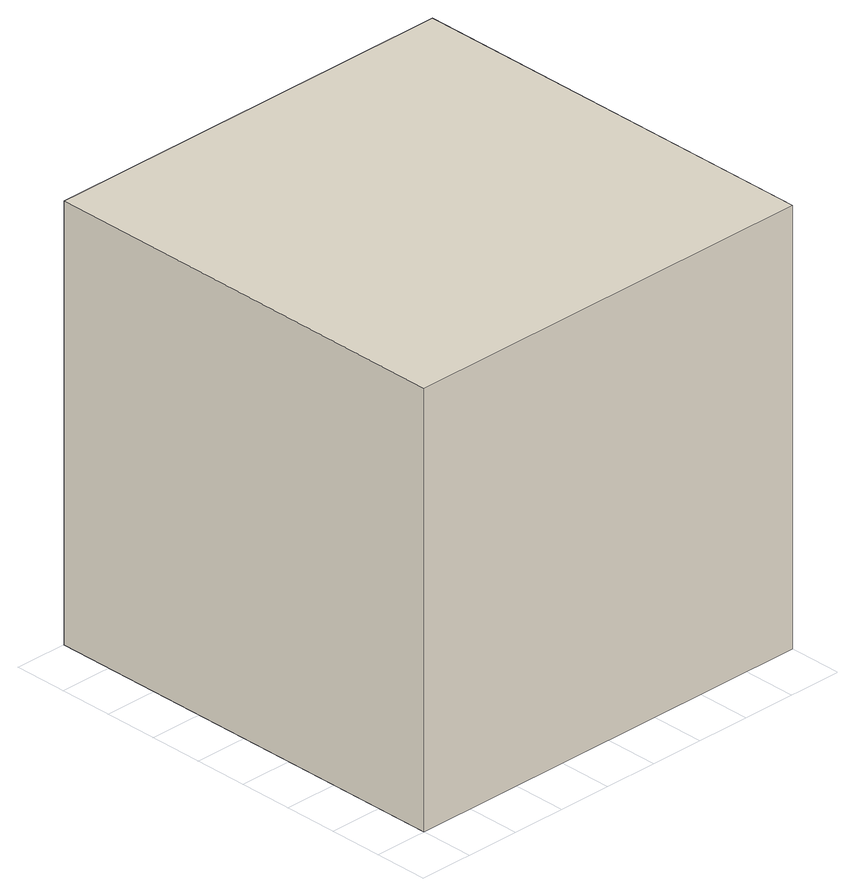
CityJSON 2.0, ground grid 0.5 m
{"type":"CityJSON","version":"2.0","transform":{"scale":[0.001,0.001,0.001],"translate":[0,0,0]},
"CityObjects":{
"building1":{"type":"Building","geometry":[{"type":"Solid","lod":"2","boundaries":[[[[0,1,2,3]],[[4,5,6,7]],[[0,3,5,4]],[[2,1,7,6]],[[3,2,6,5]],[[0,4,7,1]]],[[[8,9,10,11]],[[12,13,14,15]],[[15,14,8,11]],[[13,12,10,9]],[[14,13,9,8]],[[10,12,15,11]]]]}]}
},
"vertices":[
[0,0,0],[0,4000,0],[4000,4000,0],[4000,0,0],[0,0,4000],[4000,0,4000],[4000,4000,4000],[0,4000,4000],[3000,1000,1000],[3000,3000,1000],[1000,3000,1000],[1000,1000,1000],[1000,3000,3000],[3000,3000,3000],[3000,1000,3000],[1000,1000,3000]
]}
